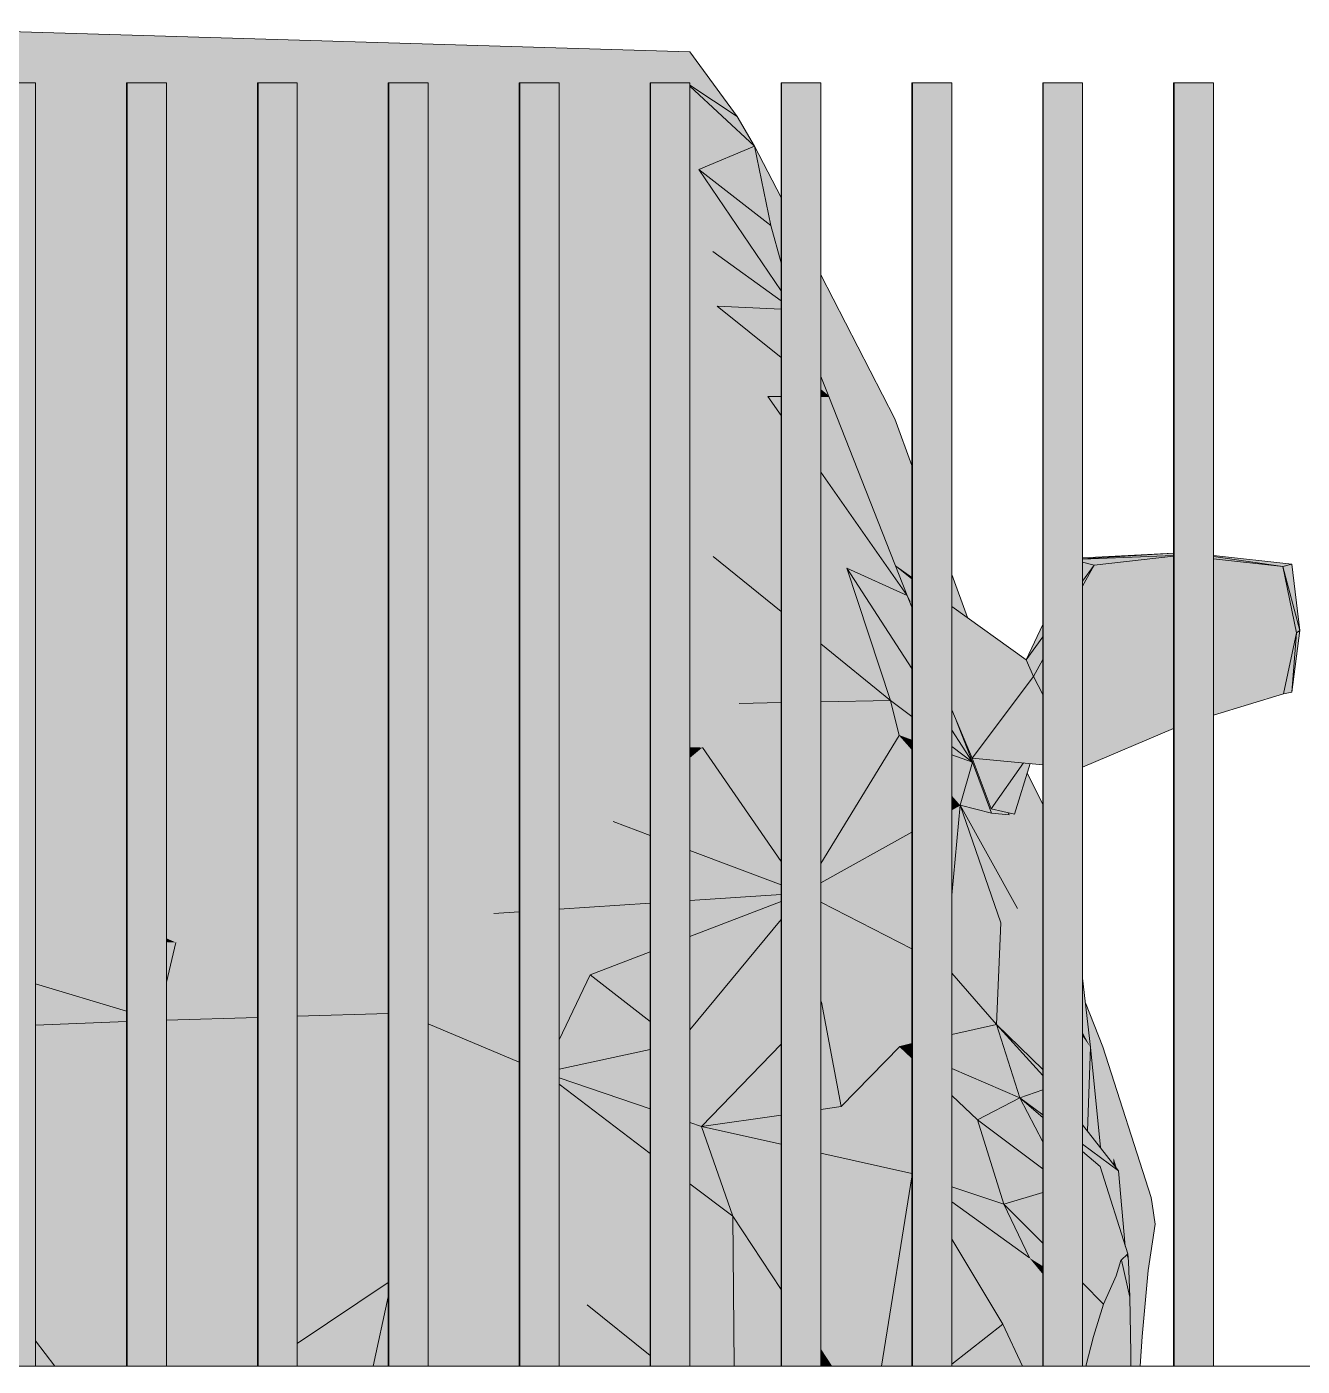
# Model space of a CAD drawing. Header units: millimetres. Extents: x 365175 to 2667127, y -330297 to -162108.
# Drawn here: x 1848516 to 1849491, y -318911 to -317888 of the extents above; entities that cross this region are included whole.
import ezdxf

# ---------------------------------------------------------------- set-up
doc = ezdxf.new("R2010")
doc.units = ezdxf.units.MM
doc.header["$MEASUREMENT"] = 0
doc.layers.add('Cars', color=7, linetype='Continuous')
doc.layers.add('TopoAlt', color=7, linetype='Continuous')

# ---------------------------------------------------------------- blocks, each defined once
blk = doc.blocks.new('Élément de coupe_582_6', base_point=(1445436.1, -319511))
at = {"layer": 'TopoAlt', "color": 190, "linetype": 'Continuous', "lineweight": 5, "true_color": 0x8002ff}
blk.add_line((1854698.7, -318911), (1838007, -318911), dxfattribs=at)
blk = doc.blocks.new('Élément de coupe_635_6', base_point=(1445436.1, -319511))
at = {"linetype": 'Continuous', "lineweight": 0, "true_color": 0x000000}
for points in [[(1849392.4, -317931), (1849392.4, -318911), (1849392.8, -318911), (1849392.8, -317931)], [(1849392.4, -317931), (1849392.4, -318911), (1849392.8, -318911), (1849392.8, -317931)], [(1849392.8, -317931), (1849392.8, -318911), (1849422.8, -318911), (1849422.8, -317931)]]:
    blk.add_hatch(color=18, dxfattribs=at).paths.add_polyline_path(points)
at = {"color": 18, "linetype": 'Continuous', "lineweight": 5, "true_color": 0x330000}
for p, q in [((1849392.4, -317931), (1849392.8, -317931)), ((1849392.4, -318911), (1849392.4, -317931)), ((1849392.8, -317931), (1849422.8, -317931)), ((1849392.8, -318911), (1849392.8, -317931)), ((1849422.8, -318911), (1849422.8, -317931))]:
    blk.add_line(p, q, dxfattribs=at)
blk = doc.blocks.new('Élément de coupe_636_6', base_point=(1445436.1, -319511))
at = {"linetype": 'Continuous', "lineweight": 0, "true_color": 0x000000}
for points in [[(1849292.4, -317931), (1849292.4, -318911), (1849292.8, -318911), (1849292.8, -317931)], [(1849292.4, -317931), (1849292.4, -318911), (1849292.8, -318911), (1849292.8, -317931)], [(1849292.8, -317931), (1849292.8, -318911), (1849322.8, -318911), (1849322.8, -317931)]]:
    blk.add_hatch(color=18, dxfattribs=at).paths.add_polyline_path(points)
at = {"color": 18, "linetype": 'Continuous', "lineweight": 5, "true_color": 0x330000}
for p, q in [((1849292.4, -317931), (1849292.8, -317931)), ((1849292.4, -318911), (1849292.4, -317931)), ((1849292.8, -317931), (1849322.8, -317931)), ((1849292.8, -318911), (1849292.8, -317931)), ((1849322.8, -318911), (1849322.8, -317931))]:
    blk.add_line(p, q, dxfattribs=at)
blk = doc.blocks.new('Élément de coupe_637_6', base_point=(1445436.1, -319511))
at = {"linetype": 'Continuous', "lineweight": 0, "true_color": 0x000000}
for points in [[(1849192.4, -317931), (1849192.4, -318911), (1849192.9, -318911), (1849192.9, -317931)], [(1849192.4, -317931), (1849192.4, -318911), (1849192.9, -318911), (1849192.9, -317931)], [(1849192.9, -317931), (1849192.9, -318911), (1849222.9, -318911), (1849222.9, -317931)]]:
    blk.add_hatch(color=18, dxfattribs=at).paths.add_polyline_path(points)
at = {"color": 18, "linetype": 'Continuous', "lineweight": 5, "true_color": 0x330000}
for p, q in [((1849192.4, -317931), (1849192.9, -317931)), ((1849192.4, -318911), (1849192.4, -317931)), ((1849192.9, -317931), (1849222.9, -317931)), ((1849192.9, -318911), (1849192.9, -317931)), ((1849222.9, -318911), (1849222.9, -317931))]:
    blk.add_line(p, q, dxfattribs=at)
blk = doc.blocks.new('Élément de coupe_638_6', base_point=(1445436.1, -319511))
at = {"linetype": 'Continuous', "lineweight": 0, "true_color": 0x000000}
for points in [[(1849092.5, -317931), (1849092.5, -318911), (1849092.9, -318911), (1849092.9, -317931)], [(1849092.5, -317931), (1849092.5, -318911), (1849092.9, -318911), (1849092.9, -317931)], [(1849092.9, -317931), (1849092.9, -318911), (1849122.9, -318911), (1849122.9, -317931)]]:
    blk.add_hatch(color=18, dxfattribs=at).paths.add_polyline_path(points)
at = {"color": 18, "linetype": 'Continuous', "lineweight": 5, "true_color": 0x330000}
for p, q in [((1849092.5, -317931), (1849092.9, -317931)), ((1849092.5, -318911), (1849092.5, -317931)), ((1849092.9, -317931), (1849122.9, -317931)), ((1849092.9, -318911), (1849092.9, -317931)), ((1849122.9, -318911), (1849122.9, -317931))]:
    blk.add_line(p, q, dxfattribs=at)
blk = doc.blocks.new('Élément de coupe_639_6', base_point=(1445436.1, -319511))
at = {"linetype": 'Continuous', "lineweight": 0, "true_color": 0x000000}
for points in [[(1848992.5, -317931), (1848992.5, -318911), (1848992.9, -318911), (1848992.9, -317931)], [(1848992.5, -317931), (1848992.5, -318911), (1848992.9, -318911), (1848992.9, -317931)], [(1848992.9, -317931), (1848992.9, -318911), (1849022.9, -318911), (1849022.9, -317931)]]:
    blk.add_hatch(color=18, dxfattribs=at).paths.add_polyline_path(points)
at = {"color": 18, "linetype": 'Continuous', "lineweight": 5, "true_color": 0x330000}
for p, q in [((1848992.5, -317931), (1848992.9, -317931)), ((1848992.5, -318911), (1848992.5, -317931)), ((1848992.9, -317931), (1849022.9, -317931)), ((1848992.9, -318911), (1848992.9, -317931)), ((1849022.9, -318911), (1849022.9, -317931))]:
    blk.add_line(p, q, dxfattribs=at)
blk = doc.blocks.new('Élément de coupe_640_6', base_point=(1445436.1, -319511))
at = {"linetype": 'Continuous', "lineweight": 0, "true_color": 0x000000}
for points in [[(1848892.5, -317931), (1848892.5, -318911), (1848892.9, -318911), (1848892.9, -317931)], [(1848892.5, -317931), (1848892.5, -318911), (1848892.9, -318911), (1848892.9, -317931)], [(1848892.9, -317931), (1848892.9, -318911), (1848922.9, -318911), (1848922.9, -317931)]]:
    blk.add_hatch(color=18, dxfattribs=at).paths.add_polyline_path(points)
at = {"color": 18, "linetype": 'Continuous', "lineweight": 5, "true_color": 0x330000}
for p, q in [((1848892.5, -317931), (1848892.9, -317931)), ((1848892.5, -318911), (1848892.5, -317931)), ((1848892.9, -317931), (1848922.9, -317931)), ((1848892.9, -318911), (1848892.9, -317931)), ((1848922.9, -318911), (1848922.9, -317931))]:
    blk.add_line(p, q, dxfattribs=at)
blk = doc.blocks.new('Élément de coupe_641_6', base_point=(1445436.1, -319511))
at = {"linetype": 'Continuous', "lineweight": 0, "true_color": 0x000000}
for points in [[(1848792.5, -317931), (1848792.5, -318911), (1848793, -318911), (1848793, -317931)], [(1848792.5, -317931), (1848792.5, -318911), (1848793, -318911), (1848793, -317931)], [(1848793, -317931), (1848793, -318911), (1848823, -318911), (1848823, -317931)]]:
    blk.add_hatch(color=18, dxfattribs=at).paths.add_polyline_path(points)
at = {"color": 18, "linetype": 'Continuous', "lineweight": 5, "true_color": 0x330000}
for p, q in [((1848792.5, -317931), (1848793, -317931)), ((1848792.5, -318911), (1848792.5, -317931)), ((1848793, -317931), (1848823, -317931)), ((1848793, -318911), (1848793, -317931)), ((1848823, -318911), (1848823, -317931))]:
    blk.add_line(p, q, dxfattribs=at)
blk = doc.blocks.new('Élément de coupe_642_6', base_point=(1445436.1, -319511))
at = {"linetype": 'Continuous', "lineweight": 0, "true_color": 0x000000}
for points in [[(1848692.6, -317931), (1848692.6, -318911), (1848693, -318911), (1848693, -317931)], [(1848692.6, -317931), (1848692.6, -318911), (1848693, -318911), (1848693, -317931)], [(1848693, -317931), (1848693, -318911), (1848723, -318911), (1848723, -317931)]]:
    blk.add_hatch(color=18, dxfattribs=at).paths.add_polyline_path(points)
at = {"color": 18, "linetype": 'Continuous', "lineweight": 5, "true_color": 0x330000}
for p, q in [((1848692.6, -317931), (1848693, -317931)), ((1848692.6, -318911), (1848692.6, -317931)), ((1848693, -317931), (1848723, -317931)), ((1848693, -318911), (1848693, -317931)), ((1848723, -318911), (1848723, -317931))]:
    blk.add_line(p, q, dxfattribs=at)
blk = doc.blocks.new('Élément de coupe_643_6', base_point=(1445436.1, -319511))
at = {"linetype": 'Continuous', "lineweight": 0, "true_color": 0x000000}
for points in [[(1848592.6, -317931), (1848592.6, -318911), (1848593, -318911), (1848593, -317931)], [(1848592.6, -317931), (1848592.6, -318911), (1848593, -318911), (1848593, -317931)], [(1848593, -317931), (1848593, -318911), (1848623, -318911), (1848623, -317931)]]:
    blk.add_hatch(color=18, dxfattribs=at).paths.add_polyline_path(points)
at = {"color": 18, "linetype": 'Continuous', "lineweight": 5, "true_color": 0x330000}
for p, q in [((1848592.6, -317931), (1848593, -317931)), ((1848592.6, -318911), (1848592.6, -317931)), ((1848593, -317931), (1848623, -317931)), ((1848593, -318911), (1848593, -317931)), ((1848623, -318911), (1848623, -317931))]:
    blk.add_line(p, q, dxfattribs=at)
blk = doc.blocks.new('Élément de coupe_644_6', base_point=(1445436.1, -319511))
at = {"linetype": 'Continuous', "lineweight": 0, "true_color": 0x000000}
for points in [[(1848492.6, -317931), (1848492.6, -318911), (1848493.1, -318911), (1848493.1, -317931)], [(1848492.6, -317931), (1848492.6, -318911), (1848493.1, -318911), (1848493.1, -317931)], [(1848493.1, -317931), (1848493.1, -318911), (1848523, -318911), (1848523, -317931)]]:
    blk.add_hatch(color=18, dxfattribs=at).paths.add_polyline_path(points)
at = {"color": 18, "linetype": 'Continuous', "lineweight": 5, "true_color": 0x330000}
for p, q in [((1848492.6, -317931), (1848493.1, -317931)), ((1848492.6, -318911), (1848492.6, -317931)), ((1848493.1, -317931), (1848523, -317931)), ((1848493.1, -318911), (1848493.1, -317931)), ((1848523, -318911), (1848523, -317931))]:
    blk.add_line(p, q, dxfattribs=at)
blk = doc.blocks.new('Élément de coupe_743_6', base_point=(1445436.1, -319511))
at = {"layer": 'Cars', "linetype": 'Continuous', "lineweight": 0, "true_color": 0x000000}
for points in [[(1848385.9, -317888.3), (1848384.2, -317891), (1849022.8, -317907.5)], [(1848384.2, -317916.6), (1848997, -317931), (1849012, -317931), (1848384.2, -317891)], [(1849022.8, -317907.5), (1848384.2, -317891), (1849012, -317931), (1849020.8, -317931)], [(1849020.8, -317931), (1849022.9, -317931), (1849022.9, -317932.9), (1849059.1, -317956.7), (1849022.8, -317907.5)], [(1848384.2, -317916.6), (1848497, -317931), (1848523, -317931), (1848523, -317934.3), (1848592.6, -317943.2), (1848592.6, -317931), (1848623, -317931), (1848623, -317947.1), (1848692.6, -317956), (1848692.6, -317931), (1848723, -317931), (1848723, -317959.8), (1848792.5, -317968.7), (1848792.5, -317931), (1848823, -317931), (1848823, -317972.6), (1848892.5, -317981.5), (1848892.5, -317931), (1848922.9, -317931), (1848922.9, -317982.3), (1848992.5, -317946.2), (1848992.5, -317931), (1848997, -317931)], [(1849022.9, -317933.5), (1849072.2, -317979.5), (1849059.1, -317956.7), (1849022.9, -317932.9)], [(1848523, -317934.3), (1848523, -317946.8), (1848592.6, -317961.9), (1848592.6, -317943.2)], [(1849072.2, -317979.5), (1849022.9, -317933.5), (1849022.9, -317947.2), (1849029.7, -317997.3)], [(1848523, -317991.9), (1848592.6, -317997.6), (1848592.6, -317961.9), (1848523, -317946.8)], [(1848623, -317968.5), (1848692.6, -317983.6), (1848692.6, -317956), (1848623, -317947.1)], [(1848922.9, -317985.3), (1848992.5, -317993.1), (1848992.5, -317946.2), (1848922.9, -317982.3)], [(1849022.9, -317947.2), (1849022.9, -317996.5), (1849029.7, -317997.3)], [(1848723, -317959.8), (1848723, -317990.2), (1848792.5, -318005.3), (1848792.5, -317968.7)], [(1848623, -318000.2), (1848692.6, -318005.9), (1848692.6, -317983.6), (1848623, -317968.5)], [(1848823, -318011.9), (1848858.3, -318019.6), (1848892.5, -317999.8), (1848892.5, -317981.5), (1848823, -317972.6)], [(1849029.7, -317997.3), (1849084.8, -318040.1), (1849072.2, -317979.5)], [(1849092.5, -318018.7), (1849072.2, -317979.5), (1849084.8, -318040.1), (1849092.5, -318052)], [(1848523, -318003.6), (1848592.6, -318015.2), (1848592.6, -317997.6), (1848523, -317991.9)], [(1848723, -317990.2), (1848723, -318008.4), (1848792.5, -318014.2), (1848792.5, -318005.3)], [(1848922.9, -317985.3), (1848922.9, -317987.7), (1848992.5, -318030.4), (1848992.5, -317993.1)], [(1848922.9, -317987.7), (1848922.9, -318033.9), (1848992.5, -318049.3), (1848992.5, -318030.4)], [(1848523, -318011.2), (1848592.6, -318026.6), (1848592.6, -318015.2), (1848523, -318003.6)], [(1848623, -318000.2), (1848623, -318020.3), (1848692.6, -318031.9), (1848692.6, -318005.9)], [(1848858.3, -318019.6), (1848892.5, -318027.2), (1848892.5, -317999.8)], [(1849029.7, -317997.3), (1849022.9, -317996.5), (1849022.9, -318049.1), (1849040.4, -318059.9)], [(1849029.7, -317997.3), (1849040.4, -318059.9), (1849092.5, -318097.5), (1849092.5, -318090)], [(1849029.7, -317997.3), (1849092.5, -318090), (1849092.5, -318068.4), (1849084.8, -318040.1)], [(1848523, -318011.2), (1848523, -318037.3), (1848592.6, -318038.8), (1848592.6, -318026.6)], [(1848792.5, -318014.2), (1848723, -318008.4), (1848723, -318037), (1848792.5, -318048.6)], [(1848823, -318016.7), (1848858.3, -318019.6), (1848823, -318011.9)], [(1848623, -318020.3), (1848623, -318033.3), (1848653.6, -318040.1), (1848692.6, -318043.8), (1848692.6, -318031.9)], [(1848823, -318053.6), (1848858.4, -318059.6), (1848858.3, -318019.6), (1848823, -318016.7)], [(1848892.5, -318027.2), (1848858.3, -318019.6), (1848892.5, -318034.7)], [(1848892.5, -318034.7), (1848858.3, -318019.6), (1848858.4, -318059.6), (1848892.5, -318067.3)], [(1848623, -318033.3), (1848623, -318039.5), (1848653.6, -318040.1)], [(1848922.9, -318048.2), (1848992.5, -318078.9), (1848992.5, -318049.3), (1848922.9, -318033.9)], [(1848523, -318126.4), (1848592.6, -318172.6), (1848592.6, -318038.8), (1848523, -318037.3)], [(1848623, -318039.5), (1848623, -318192.8), (1848692.6, -318238.9), (1848692.6, -318125.4), (1848653.6, -318040.1)], [(1848653.6, -318040.1), (1848692.6, -318125.4), (1848692.6, -318043.8)], [(1848723, -318037), (1848723, -318046.7), (1848792.5, -318053.3), (1848792.5, -318048.6)], [(1849092.5, -318056.5), (1849084.8, -318040.1), (1849092.5, -318068.4)], [(1849084.8, -318040.1), (1849092.5, -318056.5), (1849092.5, -318052)], [(1848723, -318046.7), (1848723, -318192.1), (1848766.9, -318288.2), (1848792.5, -318224.1), (1848792.5, -318053.3)], [(1848823, -318056.2), (1848858.4, -318059.6), (1848823, -318053.6)], [(1848992.5, -318078.9), (1848922.9, -318048.2), (1848922.9, -318074.2), (1848992.5, -318089.9)], [(1849022.9, -318056), (1849040.4, -318059.9), (1849022.9, -318049.1)], [(1848823, -318148.1), (1848858.4, -318059.6), (1848823, -318056.2)], [(1848823, -318289.1), (1848892.5, -318290.3), (1848892.5, -318103.2), (1848858.4, -318059.6), (1848823, -318148.1)], [(1848858.4, -318059.6), (1848892.5, -318103.2), (1848892.5, -318067.3)], [(1849022.9, -318056), (1849022.9, -318092.3), (1849043.7, -318101.5), (1849040.4, -318059.9)], [(1849040.4, -318059.9), (1849043.7, -318101.5), (1849092.5, -318104), (1849092.5, -318097.5)], [(1848922.9, -318142.1), (1848992.5, -318231.2), (1848992.5, -318089.9), (1848922.9, -318074.2)], [(1849179.4, -318187.7), (1849122.9, -318077.8), (1849122.9, -318099.5)], [(1849022.9, -318096.8), (1849043.7, -318101.5), (1849022.9, -318092.3)], [(1849022.9, -318096.8), (1849022.9, -318270.1), (1849040.6, -318292.7), (1849043.7, -318101.5)], [(1849040.6, -318292.7), (1849082.4, -318170.6), (1849043.7, -318101.5)], [(1849043.7, -318101.5), (1849082.4, -318170.6), (1849092.5, -318170.6), (1849092.5, -318140.9)], [(1849092.5, -318104), (1849043.7, -318101.5), (1849092.5, -318140.9)], [(1849122.9, -318121.7), (1849192.4, -318270.5), (1849192.4, -318223.2), (1849179.4, -318187.7), (1849122.9, -318099.5)], [(1848523, -318293.3), (1848592.6, -318291.8), (1848592.6, -318172.6), (1848523, -318126.4)], [(1849122.9, -318145.4), (1849192.4, -318283.1), (1849192.4, -318270.5), (1849122.9, -318121.7)], [(1848992.5, -318231.2), (1848922.9, -318142.1), (1848922.9, -318290.8), (1848992.5, -318291.9)], [(1849122.9, -318155.3), (1849129, -318170.5), (1849192.4, -318290.3), (1849192.4, -318283.1), (1849122.9, -318145.4)], [(1849122.9, -318155.3), (1849122.9, -318165.5), (1849129, -318170.5)], [(1849122.9, -318165.5), (1849122.9, -318170.5), (1849129, -318170.5)], [(1849040.6, -318292.7), (1849092.5, -318297.3), (1849092.5, -318192.5), (1849082.4, -318170.6)], [(1849082.4, -318170.6), (1849092.5, -318192.5), (1849092.5, -318185)], [(1849092.5, -318170.6), (1849082.4, -318170.6), (1849092.5, -318185)], [(1849129, -318170.5), (1849122.9, -318170.5), (1849122.9, -318228.3), (1849188.9, -318322.4)], [(1849129, -318170.5), (1849188.9, -318322.4), (1849189.4, -318323.1), (1849180.5, -318300.8), (1849180.3, -318300.2), (1849192.4, -318308.9), (1849192.4, -318290.3)], [(1848623, -318291.2), (1848692.6, -318289.7), (1848692.6, -318238.9), (1848623, -318192.8)], [(1848723, -318192.1), (1848723, -318259.1), (1848766.9, -318288.2)], [(1848792.5, -318224.1), (1848766.9, -318288.2), (1848792.5, -318288.6)], [(1849188.9, -318322.4), (1849122.9, -318228.3), (1849122.9, -318258.6), (1849142.7, -318301.7)], [(1848723, -318259.1), (1848723, -318289.1), (1848766.9, -318288.2)], [(1849122.9, -318299.9), (1849142.7, -318301.7), (1849122.9, -318258.6)], [(1849040.6, -318292.7), (1849022.9, -318270.1), (1849022.9, -318292.4)], [(1848623, -318291.2), (1848623, -318398.4), (1848692.6, -318428.5), (1848692.6, -318289.7)], [(1848766.9, -318288.2), (1848723, -318389), (1848723, -318431.8), (1848792.5, -318426.3), (1848792.5, -318298.4)], [(1848723, -318289.1), (1848723, -318389), (1848766.9, -318288.2)], [(1848792.5, -318288.6), (1848766.9, -318288.2), (1848792.5, -318298.4)], [(1848823, -318289.1), (1848823, -318310.5), (1848892.5, -318338.2), (1848892.5, -318290.3)], [(1848992.5, -318291.9), (1848922.9, -318290.8), (1848922.9, -318350.3), (1848992.5, -318377.9)], [(1849322.8, -318294.6), (1849392.4, -318290.3), (1849392.4, -318290.2), (1849322.8, -318293.7)], [(1849322.8, -318294.7), (1849392.4, -318292.1), (1849392.4, -318290.3), (1849322.8, -318294.6)], [(1848592.6, -318291.8), (1848523, -318293.3), (1848523, -318355.2), (1848592.6, -318385.2)], [(1849022.9, -318390), (1849060.5, -318404.9), (1849040.6, -318292.7), (1849022.9, -318292.4)], [(1849040.6, -318292.7), (1849060.5, -318404.9), (1849092.5, -318404.3), (1849092.5, -318334.8)], [(1849040.6, -318292.7), (1849092.5, -318334.8), (1849092.5, -318297.3)], [(1849142.7, -318301.7), (1849122.9, -318299.9), (1849122.9, -318359.4), (1849176.1, -318402.6)], [(1849192.4, -318308.9), (1849180.3, -318300.2), (1849180.5, -318300.8), (1849192.4, -318310.3)], [(1849180.5, -318300.8), (1849189.4, -318323.1), (1849191.1, -318327.2), (1849188.9, -318322.4), (1849192.4, -318331.4), (1849192.4, -318310.3)], [(1849322.8, -318294.7), (1849322.8, -318297), (1849331.6, -318299.4), (1849392.4, -318292.6), (1849392.4, -318292.1)], [(1849322.8, -318297), (1849322.8, -318311.6), (1849331.6, -318299.4)], [(1849322.8, -318315.4), (1849322.8, -318430.4), (1849331.6, -318299.4)], [(1849322.8, -318430.4), (1849322.8, -318453.7), (1849392.4, -318424.2), (1849392.4, -318402.1), (1849331.6, -318299.4)], [(1849322.8, -318311.6), (1849322.8, -318315.4), (1849331.6, -318299.4)], [(1849331.6, -318299.4), (1849392.4, -318402.1), (1849392.4, -318292.6)], [(1849422.8, -318292.7), (1849475.8, -318300.3), (1849482.7, -318298.5), (1849422.8, -318292)], [(1849422.8, -318292.7), (1849422.8, -318294.4), (1849475.8, -318300.3)], [(1849422.8, -318307.9), (1849486.3, -318351.1), (1849475.8, -318300.3), (1849422.8, -318294.4)], [(1849488.8, -318349.2), (1849482.7, -318298.5), (1849475.8, -318300.3)], [(1849488.8, -318349.2), (1849475.8, -318300.3), (1849486.3, -318351.1)], [(1848892.5, -318338.2), (1848823, -318310.5), (1848823, -318423.8), (1848892.5, -318418.3)], [(1849142.7, -318301.7), (1849176.1, -318402.6), (1849192.4, -318414.9), (1849192.4, -318378.3)], [(1849188.9, -318322.4), (1849142.7, -318301.7), (1849192.4, -318378.3), (1849192.4, -318331.4)], [(1849234.9, -318339.4), (1849222.9, -318306.5), (1849222.9, -318330.8)], [(1849422.8, -318307.9), (1849422.8, -318324.2), (1849476.4, -318397.7), (1849486.3, -318351.1)], [(1849188.9, -318322.4), (1849191.1, -318327.2), (1849189.4, -318323.1)], [(1849190.7, -318326.9), (1849191.1, -318327.2), (1849188.9, -318322.4)], [(1849279.8, -318371.7), (1849222.9, -318330.8), (1849222.9, -318334.5), (1849285.4, -318384.3)], [(1849422.8, -318324.2), (1849422.8, -318413.8), (1849476.4, -318397.7)], [(1849222.9, -318409.9), (1849238.5, -318446.7), (1849285.4, -318384.3), (1849222.9, -318334.5)], [(1848922.9, -318350.3), (1848922.9, -318415.9), (1848992.5, -318410.3), (1848992.5, -318377.9)], [(1849292.4, -318344.7), (1849279.8, -318371.7), (1849292.4, -318354.1)], [(1849482.8, -318396.3), (1849486.3, -318351.1), (1849476.4, -318397.7)], [(1849482.8, -318396.3), (1849488.8, -318349.2), (1849486.3, -318351.1)], [(1848592.6, -318385.2), (1848523, -318355.2), (1848523, -318427.3), (1848592.6, -318429.6)], [(1849122.9, -318359.4), (1849122.9, -318403.6), (1849176.1, -318402.6)], [(1849279.8, -318371.7), (1849285.4, -318384.3), (1849292.4, -318371.4), (1849292.4, -318354.1)], [(1849285.4, -318384.3), (1849292.4, -318398), (1849292.4, -318371.4)], [(1849022.9, -318407.9), (1849060.5, -318404.9), (1849022.9, -318390)], [(1849238.5, -318446.7), (1849292.4, -318451.7), (1849292.4, -318398), (1849285.4, -318384.3)], [(1848623, -318430.6), (1848692.6, -318433), (1848692.6, -318428.5), (1848623, -318398.4)], [(1849176.1, -318402.6), (1849122.9, -318403.6), (1849122.9, -318417.5), (1849182.7, -318429.5)], [(1849176.1, -318402.6), (1849182.7, -318429.5), (1849192.4, -318433), (1849192.4, -318414.9)], [(1848922.9, -318415.9), (1848922.9, -318436.8), (1848992.5, -318438), (1848992.5, -318410.3)], [(1849022.9, -318407.9), (1849022.9, -318438.5), (1849032.4, -318438.6), (1849060.5, -318404.9)], [(1849060.5, -318404.9), (1849032.4, -318438.6), (1849092.5, -318435), (1849092.5, -318411.3)], [(1849060.5, -318404.9), (1849092.5, -318411.3), (1849092.5, -318404.3)], [(1849222.9, -318425.3), (1849238.8, -318449.9), (1849226.5, -318418.5), (1849222.9, -318409.9)], [(1849222.9, -318412.6), (1849234.5, -318443.3), (1849238.8, -318449.9), (1849226.5, -318418.5), (1849222.9, -318409.9)], [(1848823, -318435.2), (1848892.5, -318436.4), (1848892.5, -318418.3), (1848823, -318423.8)], [(1849122.9, -318417.5), (1849122.9, -318433.1), (1849182.7, -318429.5)], [(1849226.5, -318418.5), (1849238.8, -318449.9), (1849250.4, -318481), (1849251.3, -318481.2), (1849238.5, -318446.7)], [(1849226.5, -318418.5), (1849238.8, -318449.9), (1849250.4, -318481), (1849251.3, -318481.2), (1849238.5, -318446.7)], [(1848523, -318427.3), (1848523, -318434.9), (1848592.6, -318441.1), (1848592.6, -318429.6)], [(1848623, -318430.6), (1848623, -318443.8), (1848692.6, -318450), (1848692.6, -318433)], [(1848723, -318433.6), (1848792.5, -318434.8), (1848792.5, -318426.3), (1848723, -318431.8)], [(1848723, -318433.6), (1848723, -318434), (1848792.5, -318436.5), (1848792.5, -318434.8)], [(1848723, -318435.9), (1848792.5, -318445.2), (1848792.5, -318436.5), (1848723, -318434)], [(1849122.9, -318542), (1849192.4, -318503.2), (1849192.4, -318440.5), (1849182.7, -318429.5), (1849122.9, -318527.1)], [(1849122.9, -318433.1), (1849122.9, -318527.1), (1849182.7, -318429.5)], [(1849182.7, -318429.5), (1849192.4, -318440.5), (1849192.4, -318433)], [(1849222.9, -318425.3), (1849222.9, -318437.9), (1849238.8, -318449.9)], [(1848592.6, -318441.1), (1848523, -318434.9), (1848523, -318439.3), (1848547.1, -318442.3), (1848592.6, -318444.9)], [(1848523, -318441.2), (1848547.1, -318442.3), (1848523, -318439.3)], [(1848523, -318441.2), (1848523, -318465.7), (1848592.6, -318481.8), (1848592.6, -318464.1), (1848547.1, -318442.3)], [(1848547.1, -318442.3), (1848592.6, -318464.1), (1848592.6, -318444.9)], [(1848623, -318443.8), (1848623, -318446.7), (1848692.6, -318450.7), (1848692.6, -318450)], [(1848723, -318435.9), (1848723, -318451.9), (1848792.5, -318452.5), (1848792.5, -318445.2)], [(1848892.5, -318436.4), (1848823, -318435.2), (1848823, -318437.5), (1848892.5, -318440)], [(1848823, -318449.3), (1848850.9, -318453.1), (1848892.5, -318450.1), (1848892.5, -318440), (1848823, -318437.5)], [(1848922.9, -318441.1), (1848986.8, -318443.3), (1848992.5, -318442.7), (1848992.5, -318438), (1848922.9, -318436.8)], [(1848922.9, -318447.9), (1848986.8, -318443.3), (1848922.9, -318441.1)], [(1848922.9, -318479.8), (1848964.2, -318495.1), (1848986.8, -318443.3), (1848922.9, -318447.9)], [(1848964.2, -318495.1), (1848992.5, -318471.7), (1848992.5, -318442.7), (1848986.8, -318443.3)], [(1849022.9, -318438.5), (1849022.9, -318439.6), (1849032.4, -318438.6)], [(1849032.4, -318438.6), (1849022.9, -318439.6), (1849022.9, -318446.5)], [(1849022.9, -318446.5), (1849022.9, -318517.3), (1849092.5, -318543.5), (1849092.5, -318525.7), (1849032.4, -318438.6)], [(1849092.5, -318435), (1849032.4, -318438.6), (1849092.5, -318525.7)], [(1849222.9, -318437.9), (1849222.9, -318444.1), (1849238.8, -318449.9)], [(1849238.8, -318449.9), (1849222.9, -318444.1), (1849222.9, -318475.3), (1849229.3, -318482.6)], [(1849236.9, -318448.4), (1849238.8, -318449.9), (1849234.5, -318443.3)], [(1848623, -318446.7), (1848623, -318478.7), (1848663.2, -318498), (1848692.6, -318470.8), (1848692.6, -318450.7)], [(1848723, -318451.9), (1848723, -318453.6), (1848792.5, -318465.6), (1848792.5, -318452.5)], [(1848723, -318453.6), (1848723, -318497.5), (1848792.5, -318496.8), (1848792.5, -318465.6)], [(1848823, -318449.3), (1848823, -318452.8), (1848850.9, -318453.1)], [(1848823, -318452.8), (1848823, -318470.8), (1848892.5, -318482.8), (1848892.5, -318468.5), (1848850.9, -318453.1)], [(1848850.9, -318453.1), (1848892.5, -318468.5), (1848892.5, -318450.1)], [(1849253.3, -318488.8), (1849238.8, -318449.9), (1849229.3, -318482.6)], [(1849237.1, -318449.1), (1849237.2, -318449.3), (1849238.8, -318449.9), (1849236.9, -318448.4)], [(1849237.2, -318449.3), (1849238.6, -318450.6), (1849238.8, -318449.9)], [(1849277.7, -318450.3), (1849238.5, -318446.7), (1849252.9, -318485.4)], [(1849238.5, -318446.7), (1849264.1, -318469.5), (1849277.7, -318450.3)], [(1849238.6, -318450.6), (1849251.9, -318487.3), (1849253, -318487.9), (1849238.8, -318449.9)], [(1849277.7, -318450.3), (1849252.9, -318485.4), (1849270.9, -318489.5), (1849282.9, -318450.8)], [(1849277.7, -318450.3), (1849264.1, -318469.5), (1849263.4, -318487.8), (1849270.9, -318489.5), (1849282.9, -318450.8)], [(1849266.8, -318490), (1849292.4, -318508), (1849292.4, -318481.8), (1849280.6, -318458.1), (1849270.9, -318489.5), (1849266.9, -318488.6)], [(1848523, -318491.9), (1848592.6, -318494.9), (1848592.6, -318481.8), (1848523, -318465.7)], [(1848692.6, -318470.8), (1848663.2, -318498), (1848692.6, -318497.8)], [(1848892.5, -318482.8), (1848823, -318470.8), (1848823, -318496.5), (1848892.5, -318495.8)], [(1848992.5, -318471.7), (1848964.2, -318495.1), (1848992.5, -318505.8)], [(1848623, -318488.8), (1848663.2, -318498), (1848623, -318478.7)], [(1848964.2, -318495.1), (1848922.9, -318479.8), (1848922.9, -318488)], [(1849229.3, -318482.6), (1849222.9, -318475.3), (1849222.9, -318486.2)], [(1849222.9, -318551.4), (1849229.3, -318482.6), (1849222.9, -318486.2)], [(1849222.9, -318551.4), (1849222.9, -318601.3), (1849260.3, -318572.4), (1849229.3, -318482.6)], [(1849260.3, -318572.4), (1849273.1, -318561.6), (1849229.3, -318482.6)], [(1849229.3, -318482.6), (1849273.1, -318561.6), (1849253.3, -318488.8)], [(1849250.4, -318481), (1849253.3, -318488.8), (1849266.8, -318490), (1849266, -318488.4), (1849252.9, -318485.4), (1849251.3, -318481.2)], [(1849250.4, -318481), (1849253.3, -318488.8), (1849266.8, -318490), (1849266, -318488.4), (1849252.9, -318485.4), (1849251.3, -318481.2)], [(1848523, -318491.9), (1848523, -318541.3), (1848592.6, -318571.2), (1848592.6, -318494.9)], [(1848623, -318496.3), (1848663.2, -318498), (1848623, -318488.8)], [(1848922.9, -318495.5), (1848964.2, -318495.1), (1848922.9, -318488)], [(1848922.9, -318526.9), (1848964.2, -318495.1), (1848922.9, -318495.5)], [(1848922.9, -318526.9), (1848922.9, -318562), (1848992.5, -318557.4), (1848992.5, -318505.8), (1848964.2, -318495.1)], [(1849266.8, -318490), (1849253.3, -318488.8), (1849273.1, -318561.6)], [(1849258.4, -318489.2), (1849262, -318490.2), (1849268.2, -318506), (1849266.8, -318490)], [(1849266, -318488.4), (1849266.8, -318490), (1849266.9, -318488.6)], [(1849266, -318488.4), (1849266.8, -318490), (1849266.9, -318488.6)], [(1849266.8, -318490), (1849279, -318498.6), (1849272, -318485.7), (1849270.9, -318489.5), (1849266.9, -318488.6)], [(1849292.4, -318508), (1849266.8, -318490), (1849273.1, -318561.6), (1849292.4, -318542.1)], [(1849268.2, -318506), (1849274.3, -318536.1), (1849277.9, -318556.7), (1849286.4, -318548.1), (1849279.7, -318503.4), (1849279, -318498.6), (1849266.8, -318490)], [(1848623, -318496.3), (1848623, -318584.3), (1848630.1, -318587.4), (1848663.2, -318498)], [(1848663.2, -318498), (1848630.1, -318587.4), (1848692.6, -318581.7), (1848692.6, -318507.5)], [(1848692.6, -318497.8), (1848663.2, -318498), (1848692.6, -318507.5)], [(1848792.5, -318496.8), (1848723, -318497.5), (1848723, -318517.2), (1848792.5, -318539.5)], [(1848892.5, -318495.8), (1848823, -318496.5), (1848823, -318549.2), (1848873.1, -318565.3), (1848892.5, -318550.3)], [(1849122.9, -318542), (1849122.9, -318556.8), (1849192.4, -318592.2), (1849192.4, -318503.2)], [(1848723, -318578.9), (1848792.5, -318572.6), (1848792.5, -318539.5), (1848723, -318517.2)], [(1849022.9, -318517.3), (1849022.9, -318555.4), (1849092.5, -318550.8), (1849092.5, -318543.5)], [(1848523, -318541.3), (1848523, -318584.4), (1848592.6, -318586.3), (1848592.6, -318571.2)], [(1849292.4, -318542.1), (1849273.1, -318561.6), (1849292.4, -318598.2)], [(1848823, -318569.8), (1848873.1, -318565.3), (1848823, -318549.2)], [(1848873.1, -318565.3), (1848892.5, -318564), (1848892.5, -318550.3)], [(1849022.9, -318555.4), (1849022.9, -318582.8), (1849092.5, -318556.1), (1849092.5, -318550.8)], [(1849022.9, -318582.8), (1849022.9, -318654.1), (1849092.5, -318569.8), (1849092.5, -318556.1)], [(1849122.9, -318629.7), (1849123.5, -318633), (1849192.4, -318612.7), (1849192.4, -318592.2), (1849122.9, -318556.8)], [(1849286.4, -318548.1), (1849277.9, -318556.7), (1849282.2, -318578.9), (1849292.4, -318598.2), (1849292.4, -318584.5)], [(1848823, -318569.8), (1848823, -318620.3), (1848873.1, -318565.3)], [(1848823, -318637.5), (1848892.5, -318623.2), (1848892.5, -318577.6), (1848873.1, -318565.3), (1848823, -318620.3)], [(1848873.1, -318565.3), (1848892.5, -318577.6), (1848892.5, -318564)], [(1848922.9, -318597), (1848946.7, -318612.1), (1848992.5, -318594.5), (1848992.5, -318557.4), (1848922.9, -318562)], [(1849273.1, -318561.6), (1849260.3, -318572.4), (1849292.4, -318616.8), (1849292.4, -318598.2)], [(1848723, -318616.3), (1848792.5, -318638), (1848792.5, -318572.6), (1848723, -318578.9)], [(1849022.9, -318654.1), (1849022.9, -318662.2), (1849092.5, -318642), (1849092.5, -318569.8)], [(1849260.3, -318572.4), (1849222.9, -318601.3), (1849222.9, -318610.9), (1849257.1, -318650)], [(1849257.1, -318650), (1849292.4, -318684.5), (1849292.4, -318667.5), (1849260.3, -318572.4)], [(1849292.4, -318616.8), (1849260.3, -318572.4), (1849292.4, -318667.5)], [(1848592.6, -318586.3), (1848523, -318584.4), (1848523, -318619), (1848592.6, -318639.9)], [(1848623, -318584.3), (1848623, -318587.2), (1848630.1, -318587.4)], [(1848623, -318617.8), (1848630.1, -318587.4), (1848623, -318587.2)], [(1848623, -318646.7), (1848692.6, -318644.7), (1848692.6, -318606.8), (1848630.1, -318587.4), (1848623, -318617.8)], [(1848630.1, -318587.4), (1848692.6, -318606.8), (1848692.6, -318581.7)], [(1849282.2, -318578.9), (1849291.6, -318613.6), (1849292.4, -318616.4), (1849292.4, -318598.2)], [(1848922.9, -318597), (1848922.9, -318617), (1848946.7, -318612.1)], [(1848946.7, -318612.1), (1848992.5, -318647.9), (1848992.5, -318594.5)], [(1848723, -318616.3), (1848723, -318643.8), (1848792.5, -318641.8), (1848792.5, -318638)], [(1848922.9, -318661.8), (1848922.9, -318684.1), (1848992.5, -318669.3), (1848992.5, -318647.9), (1848946.7, -318612.1)], [(1848922.9, -318617), (1848922.9, -318661.8), (1848946.7, -318612.1)], [(1849123.5, -318633), (1849183.2, -318666.8), (1849192.4, -318650.3), (1849192.4, -318612.7)], [(1849222.9, -318610.9), (1849222.9, -318657.8), (1849257.1, -318650)], [(1849322.8, -318656), (1849328.8, -318667.3), (1849322.8, -318614.7)], [(1848523, -318619), (1848523, -318650.6), (1848592.6, -318647.9), (1848592.6, -318639.9)], [(1848823, -318637.5), (1848823, -318649.6), (1848892.5, -318678.8), (1848892.5, -318623.2)], [(1849122.9, -318629.7), (1849122.9, -318633.2), (1849123.5, -318633)], [(1849122.9, -318633.2), (1849122.9, -318633.6), (1849123.5, -318633)], [(1849123.5, -318633), (1849122.9, -318633.6), (1849122.9, -318715), (1849138.4, -318712.8)], [(1849183.2, -318666.8), (1849123.5, -318633), (1849138.4, -318712.8)], [(1849325, -318633.6), (1849328.8, -318667.3), (1849331, -318689.9), (1849346.5, -318751.8), (1849338.2, -318667.2)], [(1848523, -318650.6), (1848523, -318691.4), (1848592.6, -318710.9), (1848592.6, -318647.9)], [(1848623, -318646.7), (1848623, -318648.8), (1848692.6, -318667.8), (1848692.6, -318644.7)], [(1848623, -318648.8), (1848623, -318715.1), (1848692.6, -318710.7), (1848692.6, -318667.8)], [(1848723, -318643.8), (1848723, -318676.2), (1848792.5, -318695.2), (1848792.5, -318641.8)], [(1849022.9, -318662.2), (1849022.9, -318696.2), (1849031.8, -318728), (1849092.5, -318665.1), (1849092.5, -318642)], [(1848823, -318649.6), (1848823, -318702), (1848892.5, -318689.9), (1848892.5, -318678.8)], [(1849192.4, -318650.3), (1849183.2, -318666.8), (1849192.4, -318664.7)], [(1849222.9, -318683.8), (1849274.9, -318706), (1849257.1, -318650), (1849222.9, -318657.8)], [(1849292.4, -318689.1), (1849257.1, -318650), (1849274.9, -318706), (1849292.4, -318699.9)], [(1849292.4, -318684.5), (1849257.1, -318650), (1849292.4, -318689.1)], [(1849322.8, -318659), (1849328.8, -318667.3), (1849322.8, -318656)], [(1849322.8, -318672.7), (1849328.8, -318667.3), (1849322.8, -318659)], [(1849031.8, -318728), (1849092.5, -318719.4), (1849092.5, -318665.1)], [(1849183.2, -318666.8), (1849138.4, -318712.8), (1849192.4, -318718.1), (1849192.4, -318675.5)], [(1849183.2, -318666.8), (1849192.4, -318670.7), (1849192.4, -318664.7)], [(1849183.2, -318666.8), (1849192.4, -318675.5), (1849192.4, -318670.7)], [(1849322.8, -318726.8), (1849323.8, -318728), (1849326, -318730.8), (1849328.8, -318667.3), (1849322.8, -318672.7)], [(1849326, -318730.8), (1849326.5, -318731.4), (1849328.8, -318667.3)], [(1849328.8, -318667.3), (1849326.5, -318731.4), (1849336.4, -318744.1)], [(1849378.3, -318802.5), (1849338.2, -318667.2), (1849346.5, -318751.8)], [(1849375.1, -318782.1), (1849338.2, -318667.2), (1849376, -318787.1)], [(1849376, -318787.1), (1849338.2, -318667.2), (1849378.3, -318802.5)], [(1848723, -318676.2), (1848723, -318708.8), (1848792.5, -318704.3), (1848792.5, -318695.2)], [(1848922.9, -318684.1), (1848922.9, -318690.7), (1848992.5, -318714.5), (1848992.5, -318669.3)], [(1849274.9, -318706), (1849222.9, -318683.8), (1849222.9, -318704.4), (1849242.5, -318723)], [(1848523, -318691.4), (1848523, -318718.6), (1848592.6, -318716.5), (1848592.6, -318710.9)], [(1848823, -318702), (1848823, -318711.7), (1848892.5, -318899.8), (1848892.5, -318689.9)], [(1848922.9, -318690.7), (1848922.9, -318695.7), (1848992.5, -318748.6), (1848992.5, -318714.5)], [(1848922.9, -318749.8), (1848944.5, -318864.2), (1848992.5, -318834.9), (1848992.5, -318748.6), (1848922.9, -318695.7)], [(1849022.9, -318696.2), (1849022.9, -318724.9), (1849031.8, -318728)], [(1849274.9, -318706), (1849292.4, -318719), (1849292.4, -318699.9)], [(1849331, -318689.9), (1849334.5, -318725.5), (1849346.5, -318751.8)], [(1848723, -318708.8), (1848723, -318794.7), (1848792.5, -318843.4), (1848792.5, -318704.3)], [(1849222.9, -318704.4), (1849222.9, -318721), (1849242.5, -318723)], [(1849274.9, -318706), (1849242.5, -318723), (1849292.4, -318760.2), (1849292.4, -318739.6)], [(1849274.9, -318706), (1849292.4, -318739.6), (1849292.4, -318721)], [(1849274.9, -318706), (1849292.4, -318721), (1849292.4, -318719)], [(1848523, -318718.6), (1848523, -318891.6), (1848537.7, -318911), (1848592.6, -318911), (1848592.6, -318716.5)], [(1848623, -318715.1), (1848623, -318724.8), (1848692.6, -318773.4), (1848692.6, -318710.7)], [(1848823, -318711.7), (1848823, -318863), (1848892.5, -318907.6), (1848892.5, -318899.8)], [(1849031.8, -318728), (1849092.5, -318741.5), (1849092.5, -318719.4)], [(1849122.9, -318715), (1849122.9, -318748.3), (1849192.4, -318763.8), (1849192.4, -318763.5), (1849138.4, -318712.8)], [(1849138.4, -318712.8), (1849192.4, -318763.5), (1849192.4, -318718.1)], [(1848692.6, -318773.4), (1848623, -318724.8), (1848623, -318911), (1848692.6, -318911)], [(1849031.8, -318728), (1849022.9, -318724.9), (1849022.9, -318771.7), (1849055.6, -318796.5)], [(1849031.8, -318728), (1849055.6, -318796.5), (1849092.5, -318787.8), (1849092.5, -318741.5)], [(1849222.9, -318721), (1849222.9, -318739.1), (1849242.5, -318723)], [(1849242.5, -318723), (1849222.9, -318739.1), (1849222.9, -318774), (1849262.6, -318787.2)], [(1849242.5, -318723), (1849262.6, -318787.2), (1849292.4, -318778.4), (1849292.4, -318760.2)], [(1849322.8, -318726.8), (1849322.8, -318741.5), (1849350.2, -318761.8)], [(1849346.5, -318751.8), (1849334.5, -318725.5), (1849336.4, -318744.1), (1849346.3, -318756.8)], [(1848922.9, -318749.8), (1848922.9, -318884.6), (1848944.5, -318864.2)], [(1849122.9, -318748.3), (1849122.9, -318780.5), (1849192.4, -318764), (1849192.4, -318763.8)], [(1849350.2, -318761.8), (1849322.8, -318741.5), (1849322.8, -318747.1), (1849336.2, -318758.5)], [(1849322.8, -318747.1), (1849322.8, -318766), (1849336.2, -318758.5)], [(1849322.8, -318766), (1849322.8, -318796.2), (1849348.5, -318841.9), (1849336.2, -318758.5)], [(1849348.5, -318841.9), (1849352.1, -318830.4), (1849336.2, -318758.5)], [(1849357.3, -318825.1), (1849336.2, -318758.5), (1849352.1, -318830.4)], [(1849350.2, -318761.8), (1849336.2, -318758.5), (1849355.4, -318819.3)], [(1849346.3, -318756.8), (1849347.5, -318758.3), (1849346.5, -318751.8)], [(1849378.3, -318802.5), (1849346.5, -318751.8), (1849349.1, -318760.4), (1849350.2, -318761.8), (1849350.5, -318765), (1849373, -318837.9)], [(1849349.1, -318760.4), (1849346.5, -318751.8), (1849347.5, -318758.3)], [(1849122.9, -318780.5), (1849122.9, -318898.5), (1849131.1, -318911), (1849169.2, -318911), (1849192.4, -318766.4), (1849192.4, -318764)], [(1849169.2, -318911), (1849192.4, -318911), (1849192.4, -318766.4)], [(1849350.5, -318765), (1849353.1, -318793.2), (1849368.3, -318888.3), (1849373, -318837.9)], [(1849022.9, -318771.7), (1849022.9, -318816.4), (1849055.6, -318796.5)], [(1849262.6, -318787.2), (1849222.9, -318774), (1849222.9, -318785.5), (1849282.2, -318828.3)], [(1849262.6, -318787.2), (1849292.4, -318817), (1849292.4, -318778.4)], [(1849055.6, -318796.5), (1849092.5, -318852.4), (1849092.5, -318787.8)], [(1849282.2, -318828.3), (1849222.9, -318785.5), (1849222.9, -318814), (1849261.8, -318879)], [(1849262.6, -318787.2), (1849282.2, -318828.3), (1849292.4, -318834.6), (1849292.4, -318817)], [(1848723, -318794.7), (1848723, -318893.7), (1848792.5, -318847.2), (1848792.5, -318843.4)], [(1849022.9, -318911), (1849056.6, -318911), (1849055.6, -318796.5), (1849022.9, -318816.4)], [(1849092.5, -318852.4), (1849055.6, -318796.5), (1849056.6, -318911), (1849092.5, -318911)], [(1849348.5, -318841.9), (1849322.8, -318796.2), (1849322.8, -318813.4), (1849338.9, -318863.5)], [(1849368.3, -318888.3), (1849353.1, -318793.2), (1849355.4, -318819.3), (1849357.3, -318825.1), (1849358, -318831), (1849359, -318858.4), (1849359, -318863.1)], [(1849222.9, -318814), (1849222.9, -318909.5), (1849261.8, -318879)], [(1849322.8, -318813.4), (1849322.8, -318847.4), (1849338.9, -318863.5)], [(1849261.8, -318879), (1849292.4, -318910.6), (1849292.4, -318859.1), (1849282.2, -318828.3)], [(1849282.2, -318828.3), (1849292.4, -318859.1), (1849292.4, -318840.7)], [(1849292.4, -318834.6), (1849282.2, -318828.3), (1849292.4, -318840.7)], [(1849349.2, -318839.9), (1849353.3, -318867.2), (1849352.2, -318830.3), (1849352.1, -318830.4)], [(1849349.2, -318839.9), (1849353.3, -318867.2), (1849352.2, -318830.3), (1849352.1, -318830.4)], [(1849352.5, -318830), (1849352.2, -318830.3), (1849353.3, -318867.2), (1849359, -318858.4)], [(1849352.5, -318830), (1849352.2, -318830.3), (1849353.3, -318867.2), (1849359, -318858.4)], [(1849356.5, -318825.9), (1849352.5, -318830), (1849359, -318858.4), (1849358, -318831)], [(1849356.5, -318825.9), (1849352.5, -318830), (1849359, -318858.4), (1849358, -318831)], [(1849357.3, -318825.1), (1849356.5, -318825.9), (1849358, -318831)], [(1849357.3, -318825.1), (1849356.5, -318825.9), (1849358, -318831)], [(1848944.5, -318864.2), (1848992.5, -318902.9), (1848992.5, -318834.9)], [(1849342.7, -318855.1), (1849353.3, -318867.2), (1849349.2, -318839.9), (1849348.5, -318841.9)], [(1849342.7, -318855.1), (1849353.3, -318867.2), (1849349.2, -318839.9), (1849348.5, -318841.9)], [(1848723, -318911), (1848781, -318911), (1848792.5, -318858), (1848792.5, -318847.2), (1848723, -318893.7)], [(1849322.8, -318847.4), (1849322.8, -318853.5), (1849338.9, -318863.5)], [(1848781, -318911), (1848792.5, -318911), (1848792.5, -318858)], [(1848823, -318911), (1848892.5, -318911), (1848892.5, -318907.6), (1848823, -318863)], [(1849338.9, -318863.5), (1849322.8, -318853.5), (1849322.8, -318877.8), (1849331.3, -318888.2)], [(1849325.2, -318911), (1849333.9, -318911), (1849341.7, -318857.2), (1849338.9, -318863.5), (1849331.3, -318888.2)], [(1849325.2, -318911), (1849333.9, -318911), (1849341.7, -318857.2), (1849338.9, -318863.5), (1849331.3, -318888.2)], [(1849341.7, -318857.2), (1849333.9, -318911), (1849341.9, -318911), (1849342.1, -318856.3)], [(1849341.7, -318857.2), (1849333.9, -318911), (1849341.9, -318911), (1849342.1, -318856.3)], [(1849341.9, -318911), (1849344.2, -318911), (1849342.2, -318856.2), (1849342.1, -318856.3)], [(1849341.9, -318911), (1849344.2, -318911), (1849342.2, -318856.2), (1849342.1, -318856.3)], [(1849342.2, -318856.2), (1849344.2, -318911), (1849352.4, -318911), (1849353.3, -318867.2), (1849342.7, -318855.1)], [(1849342.2, -318856.2), (1849344.2, -318911), (1849352.4, -318911), (1849353.3, -318867.2), (1849342.7, -318855.1)], [(1849353.3, -318867.2), (1849359.6, -318900.9), (1849359, -318858.4)], [(1849353.3, -318867.2), (1849359.6, -318900.9), (1849359, -318858.4)], [(1849359, -318863.1), (1849359.6, -318900.9), (1849359.7, -318910.2), (1849359.7, -318911), (1849366.7, -318911), (1849368.3, -318888.3)], [(1848922.9, -318884.6), (1848922.9, -318911), (1848992.5, -318911), (1848992.5, -318902.9), (1848944.5, -318864.2)], [(1849352.4, -318911), (1849356.6, -318911), (1849353.3, -318867.2)], [(1849352.4, -318911), (1849356.6, -318911), (1849353.3, -318867.2)], [(1849353.3, -318867.2), (1849356.6, -318911), (1849359.7, -318911), (1849359.6, -318900.9)], [(1849353.3, -318867.2), (1849356.6, -318911), (1849359.7, -318911), (1849359.6, -318900.9)], [(1849222.9, -318911), (1849276.9, -318911), (1849261.8, -318879), (1849222.9, -318909.5)], [(1849261.8, -318879), (1849276.9, -318911), (1849292.4, -318911), (1849292.4, -318910.6)], [(1849322.8, -318911), (1849325.2, -318911), (1849331.3, -318888.2), (1849322.8, -318877.8)], [(1848537.7, -318911), (1848523, -318891.6), (1848523, -318911)], [(1849131.1, -318911), (1849122.9, -318898.5), (1849122.9, -318911)]]:
    blk.add_hatch(color=18, dxfattribs=at).paths.add_polyline_path(points)
at = {"layer": 'Cars', "color": 7, "linetype": 'Continuous', "lineweight": 5}
for p, q in [((1849022.8, -317907.5), (1848385.9, -317888.3)), ((1849059.1, -317956.7), (1849022.8, -317907.5)), ((1849059.1, -317956.7), (1849022.9, -317932.9)), ((1849072.2, -317979.5), (1849022.9, -317933.5)), ((1849059.1, -317956.7), (1849072.2, -317979.5)), ((1849072.2, -317979.5), (1849029.7, -317997.3)), ((1849092.5, -318018.7), (1849072.2, -317979.5)), ((1849084.8, -318040.1), (1849072.2, -317979.5)), ((1849092.5, -318090), (1849029.7, -317997.3)), ((1849084.8, -318040.1), (1849029.7, -317997.3)), ((1849092.5, -318068.4), (1849084.8, -318040.1)), ((1849092.5, -318097.5), (1849040.4, -318059.9)), ((1849179.4, -318187.7), (1849122.9, -318077.8)), ((1849092.5, -318140.9), (1849043.7, -318101.5)), ((1849092.5, -318104), (1849043.7, -318101.5)), ((1849129, -318170.5), (1849122.9, -318155.3)), ((1849129, -318170.5), (1849122.9, -318165.5)), ((1849092.5, -318185), (1849082.4, -318170.6)), ((1849092.5, -318170.6), (1849082.4, -318170.6)), ((1849129, -318170.5), (1849122.9, -318170.5)), ((1849188.9, -318322.4), (1849129, -318170.5)), ((1849192.4, -318223.2), (1849179.4, -318187.7)), ((1849188.9, -318322.4), (1849122.9, -318228.3)), ((1849322.8, -318293.7), (1849392.4, -318290.2)), ((1849392.4, -318290.3), (1849322.8, -318294.6)), ((1849092.5, -318334.8), (1849040.6, -318292.7)), ((1849192.4, -318308.9), (1849180.3, -318300.2)), ((1849392.4, -318292.1), (1849322.8, -318294.7)), ((1849322.8, -318297), (1849331.6, -318299.4)), ((1849331.6, -318299.4), (1849322.8, -318315.4)), ((1849331.6, -318299.4), (1849322.8, -318311.6)), ((1849392.4, -318292.6), (1849331.6, -318299.4)), ((1849482.7, -318298.5), (1849422.8, -318292)), ((1849475.8, -318300.3), (1849422.8, -318292.7)), ((1849475.8, -318300.3), (1849422.8, -318294.4)), ((1849475.8, -318300.3), (1849482.7, -318298.5)), ((1849486.3, -318351.1), (1849475.8, -318300.3)), ((1849488.8, -318349.2), (1849475.8, -318300.3)), ((1849482.7, -318298.5), (1849488.8, -318349.2)), ((1849192.4, -318378.3), (1849142.7, -318301.7)), ((1849142.7, -318301.7), (1849176.1, -318402.6)), ((1849188.9, -318322.4), (1849142.7, -318301.7)), ((1849234.9, -318339.4), (1849222.9, -318306.5)), ((1849188.9, -318322.4), (1849191.1, -318327.2)), ((1849192.4, -318331.4), (1849188.9, -318322.4)), ((1849279.8, -318371.7), (1849222.9, -318330.8)), ((1849292.4, -318344.7), (1849279.8, -318371.7)), ((1849476.4, -318397.7), (1849486.3, -318351.1)), ((1849482.8, -318396.3), (1849488.8, -318349.2)), ((1849482.8, -318396.3), (1849486.3, -318351.1)), ((1849486.3, -318351.1), (1849488.8, -318349.2)), ((1849176.1, -318402.6), (1849122.9, -318359.4)), ((1849292.4, -318354.1), (1849279.8, -318371.7)), ((1849279.8, -318371.7), (1849285.4, -318384.3)), ((1849292.4, -318371.4), (1849285.4, -318384.3)), ((1849285.4, -318384.3), (1849238.5, -318446.7)), ((1849292.4, -318398), (1849285.4, -318384.3)), ((1849176.1, -318402.6), (1849122.9, -318403.6)), ((1849192.4, -318414.9), (1849176.1, -318402.6)), ((1849182.7, -318429.5), (1849176.1, -318402.6)), ((1849422.8, -318413.8), (1849476.4, -318397.7)), ((1849476.4, -318397.7), (1849482.8, -318396.3)), ((1849092.5, -318404.3), (1849060.5, -318404.9)), ((1849222.9, -318409.9), (1849238.5, -318446.7)), ((1849238.8, -318449.9), (1849226.5, -318418.5)), ((1849182.7, -318429.5), (1849122.9, -318527.1)), ((1849192.4, -318433), (1849182.7, -318429.5)), ((1849238.8, -318449.9), (1849222.9, -318425.3)), ((1849322.8, -318453.7), (1849392.4, -318424.2)), ((1849092.5, -318525.7), (1849032.4, -318438.6)), ((1849238.8, -318449.9), (1849222.9, -318437.9)), ((1849238.8, -318449.9), (1849222.9, -318444.1)), ((1849229.3, -318482.6), (1849238.8, -318449.9)), ((1849238.5, -318446.7), (1849292.4, -318451.7)), ((1849238.5, -318446.7), (1849252.9, -318485.4)), ((1849253.3, -318488.8), (1849238.8, -318449.9)), ((1849252.9, -318485.4), (1849277.7, -318450.3)), ((1849270.9, -318489.5), (1849282.9, -318450.8)), ((1849292.4, -318481.8), (1849280.6, -318458.1)), ((1849222.9, -318551.4), (1849229.3, -318482.6)), ((1849229.3, -318482.6), (1849222.9, -318486.2)), ((1849260.3, -318572.4), (1849229.3, -318482.6)), ((1849273.1, -318561.6), (1849229.3, -318482.6)), ((1849229.3, -318482.6), (1849253.3, -318488.8)), ((1848992.5, -318505.8), (1848964.2, -318495.1)), ((1849252.9, -318485.4), (1849270.9, -318489.5)), ((1849266.8, -318490), (1849253.3, -318488.8)), ((1849266, -318488.4), (1849266.8, -318490)), ((1849192.4, -318503.2), (1849122.9, -318542)), ((1849092.5, -318543.5), (1849022.9, -318517.3)), ((1849092.5, -318550.8), (1849022.9, -318555.4)), ((1849092.5, -318556.1), (1849022.9, -318582.8)), ((1849192.4, -318592.2), (1849122.9, -318556.8)), ((1848892.5, -318564), (1848873.1, -318565.3)), ((1848992.5, -318557.4), (1848922.9, -318562)), ((1849022.9, -318654.1), (1849092.5, -318569.8)), ((1849257.1, -318650), (1849260.3, -318572.4)), ((1848623, -318617.8), (1848630.1, -318587.4)), ((1848992.5, -318594.5), (1848946.7, -318612.1)), ((1848922.9, -318661.8), (1848946.7, -318612.1)), ((1848992.5, -318647.9), (1848946.7, -318612.1)), ((1849257.1, -318650), (1849222.9, -318610.9)), ((1849328.8, -318667.3), (1849322.8, -318614.7)), ((1848592.6, -318639.9), (1848523, -318619)), ((1849122.9, -318633.6), (1849123.5, -318633)), ((1849138.4, -318712.8), (1849123.5, -318633)), ((1849338.2, -318667.2), (1849325, -318633.6)), ((1848592.6, -318647.9), (1848523, -318650.6)), ((1848692.6, -318644.7), (1848623, -318646.7)), ((1848792.5, -318641.8), (1848723, -318643.8)), ((1848892.5, -318678.8), (1848823, -318649.6)), ((1849257.1, -318650), (1849222.9, -318657.8)), ((1849274.9, -318706), (1849257.1, -318650)), ((1849292.4, -318689.1), (1849257.1, -318650)), ((1849292.4, -318684.5), (1849257.1, -318650)), ((1849031.8, -318728), (1849092.5, -318665.1)), ((1849138.4, -318712.8), (1849183.2, -318666.8)), ((1849192.4, -318664.7), (1849183.2, -318666.8)), ((1849192.4, -318675.5), (1849183.2, -318666.8)), ((1849192.4, -318670.7), (1849183.2, -318666.8)), ((1849326.5, -318731.4), (1849328.8, -318667.3)), ((1849328.8, -318667.3), (1849336.4, -318744.1)), ((1849338.2, -318667.2), (1849375.1, -318782.1)), ((1848992.5, -318669.3), (1848922.9, -318684.1)), ((1849274.9, -318706), (1849222.9, -318683.8)), ((1848992.5, -318714.5), (1848922.9, -318690.7)), ((1848992.5, -318748.6), (1848922.9, -318695.7)), ((1849292.4, -318699.9), (1849274.9, -318706)), ((1849242.5, -318723), (1849222.9, -318704.4)), ((1849242.5, -318723), (1849274.9, -318706)), ((1849292.4, -318739.6), (1849274.9, -318706)), ((1849292.4, -318721), (1849274.9, -318706)), ((1849292.4, -318719), (1849274.9, -318706)), ((1849092.5, -318719.4), (1849031.8, -318728)), ((1849138.4, -318712.8), (1849122.9, -318715)), ((1849031.8, -318728), (1849022.9, -318724.9)), ((1849055.6, -318796.5), (1849031.8, -318728)), ((1849092.5, -318741.5), (1849031.8, -318728)), ((1849262.6, -318787.2), (1849242.5, -318723)), ((1849292.4, -318760.2), (1849242.5, -318723)), ((1849350.2, -318761.8), (1849322.8, -318726.8)), ((1849192.4, -318763.8), (1849122.9, -318748.3)), ((1849350.2, -318761.8), (1849322.8, -318741.5)), ((1849336.2, -318758.5), (1849322.8, -318747.1)), ((1849357.3, -318825.1), (1849336.2, -318758.5)), ((1849169.2, -318911), (1849192.4, -318766.4)), ((1849355.4, -318819.3), (1849350.2, -318761.8)), ((1849055.6, -318796.5), (1849022.9, -318771.7)), ((1849262.6, -318787.2), (1849222.9, -318774)), ((1849262.6, -318787.2), (1849292.4, -318778.4)), ((1849282.2, -318828.3), (1849222.9, -318785.5)), ((1849292.4, -318817), (1849262.6, -318787.2)), ((1849282.2, -318828.3), (1849262.6, -318787.2)), ((1849376, -318787.1), (1849375.1, -318782.1)), ((1849378.3, -318802.5), (1849376, -318787.1)), ((1849092.5, -318852.4), (1849055.6, -318796.5)), ((1849055.6, -318796.5), (1849056.6, -318911)), ((1849373, -318837.9), (1849378.3, -318802.5)), ((1849261.8, -318879), (1849222.9, -318814)), ((1849348.5, -318841.9), (1849352.1, -318830.4)), ((1849352.1, -318830.4), (1849357.3, -318825.1)), ((1849352.5, -318830), (1849359, -318858.4)), ((1849357.3, -318825.1), (1849358, -318831)), ((1849358, -318831), (1849359, -318858.4)), ((1849338.9, -318863.5), (1849348.5, -318841.9)), ((1849368.3, -318888.3), (1849373, -318837.9)), ((1848792.5, -318847.2), (1848723, -318893.7)), ((1849338.9, -318863.5), (1849322.8, -318847.4)), ((1848781, -318911), (1848792.5, -318858)), ((1849331.3, -318888.2), (1849338.9, -318863.5)), ((1849359, -318858.4), (1849359.6, -318900.9)), ((1848992.5, -318902.9), (1848944.5, -318864.2)), ((1849261.8, -318879), (1849222.9, -318909.5)), ((1849276.9, -318911), (1849261.8, -318879)), ((1848537.7, -318911), (1848523, -318891.6)), ((1849325.2, -318911), (1849331.3, -318888.2)), ((1849366.7, -318911), (1849368.3, -318888.3)), ((1849131.1, -318911), (1849122.9, -318898.5)), ((1849359.6, -318900.9), (1849359.7, -318911))]:
    blk.add_line(p, q, dxfattribs=at)

msp = doc.modelspace()

# ---------------------------------------------------------------- block references
at = {"lineweight": 0}
for name in ['Élément de coupe_644_6', 'Élément de coupe_643_6', 'Élément de coupe_642_6', 'Élément de coupe_641_6', 'Élément de coupe_640_6', 'Élément de coupe_639_6', 'Élément de coupe_638_6', 'Élément de coupe_637_6', 'Élément de coupe_636_6', 'Élément de coupe_635_6']:
    msp.add_blockref(name, (1445436.05, -319510.981), dxfattribs=at)
at = {"layer": 'Cars', "lineweight": 0}
msp.add_blockref('Élément de coupe_743_6', (1445436.05, -319510.981), dxfattribs=at)
at = {"layer": 'TopoAlt', "lineweight": 0}
msp.add_blockref('Élément de coupe_582_6', (1445436.05, -319510.981), dxfattribs=at)

doc.saveas('drawing.dxf')
